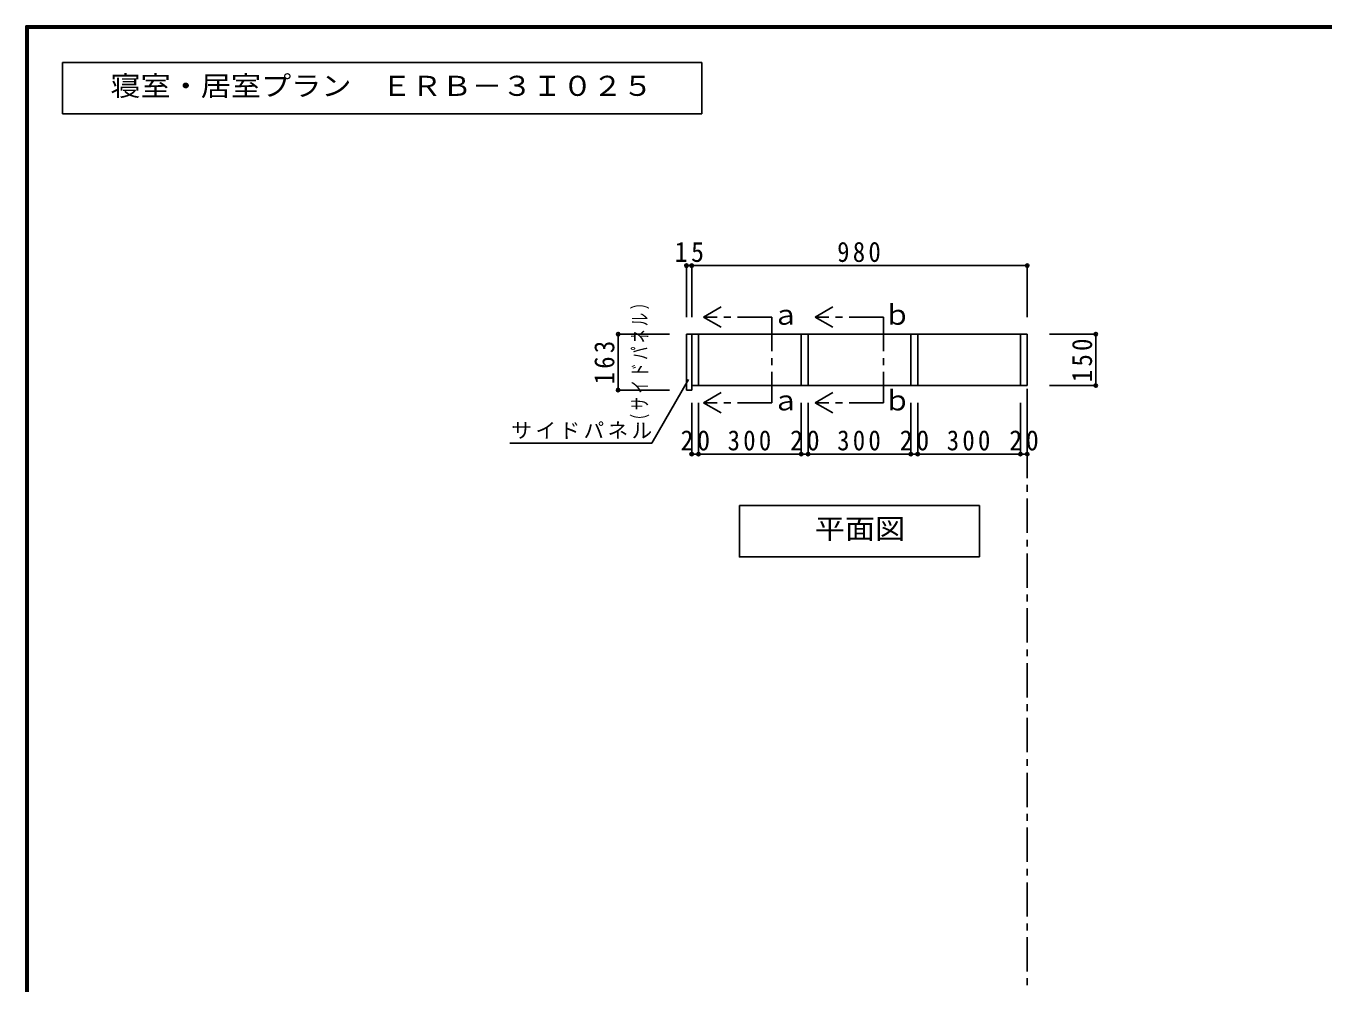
# Model space of a CAD drawing. Units: millimetres at full size, sheet at 1:20. Extents: x -3922 to 3878, y -2932 to 2722.
# Drawn here: x -3922 to -134, y -71 to 2722 of the extents above; entities that cross this region are included whole.
import ezdxf
from ezdxf.enums import TextEntityAlignment as Align

# ---------------------------------------------------------------- set-up
doc = ezdxf.new("R2010")
doc.units = ezdxf.units.MM
doc.header["$LTSCALE"] = 20
doc.header["$PDMODE"] = 32
doc.header["$PDSIZE"] = 10
doc.linetypes.add('CHAIN1', pattern=[8, 5, -1, 1, -1])
for name, color, linetype in [('0-2_本体', 2, 'Continuous'), ('0-3_固定棚', 3, 'Continuous'), ('0-4_可動棚', 3, 'Continuous'), ('0-5', 4, 'Continuous'), ('0-A_文字', 7, 'Continuous'), ('0-B_寸法', 7, 'Continuous'), ('F-1_枠', 6, 'Continuous')]:
    doc.layers.add(name, color=color, linetype=linetype)
doc.styles.add('ＭＳ ゴシック', font='')
doc.styles.get('ＭＳ ゴシック').set_extended_font_data('MS Gothic')

msp = doc.modelspace()

# ---------------------------------------------------------------- linework, layer by layer
at = {"layer": '0-2_本体'}
for p, q in [((-1992.87, 1822.73), (-1957.87, 1822.73)), ((-1992.87, 1659.73), (-1992.87, 1822.73)), ((-1957.87, 1672.73), (-1957.87, 1822.73)), ((-1657.87, 1822.73), (-1637.87, 1822.73)), ((-1657.87, 1672.73), (-1657.87, 1822.73)), ((-1637.87, 1672.73), (-1637.87, 1822.73)), ((-1337.87, 1822.73), (-1317.87, 1822.73)), ((-1337.87, 1672.73), (-1337.87, 1822.73)), ((-1317.87, 1672.73), (-1317.87, 1822.73)), ((-1017.87, 1822.73), (-997.87, 1822.73)), ((-1017.87, 1672.73), (-1017.87, 1822.73)), ((-997.87, 1672.73), (-997.87, 1822.73)), ((-1977.87, 1672.73), (-1957.87, 1672.73)), ((-1657.87, 1672.73), (-1637.87, 1672.73)), ((-1337.87, 1672.73), (-1317.87, 1672.73)), ((-1017.87, 1672.73), (-997.87, 1672.73))]:
    msp.add_line(p, q, dxfattribs=at)
at = {"layer": '0-2_本体', "color": 3}
msp.add_line((-1977.87, 1672.73), (-997.87, 1672.73), dxfattribs=at)
at = {"layer": '0-2_本体'}
msp.add_lwpolyline([(-1992.87, 1659.73), (-1977.87, 1659.73), (-1977.87, 1822.73)], dxfattribs=at)
at = {"layer": '0-3_固定棚'}
for p, q in [((-1957.87, 1822.73), (-1657.87, 1822.73)), ((-997.87, 1822.73), (-1017.87, 1822.73))]:
    msp.add_line(p, q, dxfattribs=at)
at = {"layer": '0-4_可動棚'}
msp.add_line((-1637.87, 1822.73), (-1017.87, 1822.73), dxfattribs=at)
at = {"layer": '0-5'}
for p, q in [((-1637.87, 1472.73), (-1637.87, 1622.73)), ((-1337.87, 1472.73), (-1337.87, 1622.73)), ((-1317.87, 1472.73), (-1317.87, 1622.73)), ((-1017.87, 1472.73), (-1017.87, 1622.73)), ((-1637.87, 1472.73), (-1337.87, 1472.73)), ((-1337.87, 1472.73), (-1317.87, 1472.73)), ((-1317.87, 1472.73), (-1017.87, 1472.73))]:
    msp.add_line(p, q, dxfattribs=at)
at = {"layer": '0-5', "color": 7}
for p in [(-1637.87, 1472.73), (-1337.87, 1472.73), (-1317.87, 1472.73), (-1017.87, 1472.73)]:
    msp.add_point(p, dxfattribs=at)
at = {"layer": '0-A_文字'}
for p, q in [((-3815.36, 2615.63), (-3815.36, 2465.63)), ((-1948.01, 2615.63), (-3815.36, 2615.63)), ((-1948.01, 2465.63), (-1948.01, 2615.63)), ((-3815.36, 2465.63), (-1948.01, 2465.63)), ((-1943.65, 1872.73), (-1891.69, 1902.73)), ((-1617.5, 1872.73), (-1565.54, 1902.73)), ((-1943.65, 1872.73), (-1891.69, 1842.73)), ((-1617.5, 1872.73), (-1565.54, 1842.73)), ((-1943.65, 1622.73), (-1891.69, 1652.73)), ((-1617.5, 1622.73), (-1565.54, 1652.73)), ((-1943.65, 1622.73), (-1891.69, 1592.73)), ((-1617.5, 1622.73), (-1565.54, 1592.73)), ((-1137.27, 1322.73), (-1838.27, 1322.73)), ((-1137.27, 1322.73), (-1137.27, 1172.73))]:
    msp.add_line(p, q, dxfattribs=at)
at = {"layer": '0-A_文字', "linetype": 'CHAIN1'}
for p, q in [((-1743.65, 1872.73), (-1943.65, 1872.73)), ((-1417.5, 1872.73), (-1617.5, 1872.73)), ((-997.87, 1822.73), (-997.87, -1661.27))]:
    msp.add_line(p, q, dxfattribs=at)
for points in [[(-1743.65, 1872.73), (-1743.65, 1622.73), (-1943.65, 1622.73)], [(-1417.5, 1872.73), (-1417.5, 1622.73), (-1617.5, 1622.73)]]:
    msp.add_lwpolyline(points, dxfattribs=at)
at = {"layer": '0-A_文字'}
for points in [[(-1987.18, 1690.57), (-2094.26, 1505.1), (-2509.39, 1505.1)], [(-1838.27, 1322.73), (-1838.27, 1172.73), (-1137.27, 1172.73)]]:
    msp.add_lwpolyline(points, dxfattribs=at)
at = {"layer": '0-B_寸法', "color": 4}
for p, q in [((-1977.87, 2022.73), (-1992.87, 2022.73)), ((-1992.87, 2022.73), (-1992.87, 1872.73)), ((-1977.87, 2022.73), (-997.87, 2022.73)), ((-1977.87, 2022.73), (-1977.87, 1872.73)), ((-1977.87, 2022.73), (-1977.87, 1872.73)), ((-997.87, 2022.73), (-997.87, 1872.73)), ((-2192.87, 1822.73), (-2042.87, 1822.73)), ((-2192.87, 1659.73), (-2192.87, 1822.73)), ((-797.87, 1822.73), (-932.87, 1822.73)), ((-797.87, 1822.73), (-797.87, 1672.73)), ((-797.87, 1672.73), (-932.87, 1672.73)), ((-2192.87, 1659.73), (-2042.87, 1659.73)), ((-1977.87, 1472.73), (-1977.87, 1622.73)), ((-1957.87, 1472.73), (-1957.87, 1622.73)), ((-1657.87, 1472.73), (-1657.87, 1622.73)), ((-997.87, 1472.73), (-997.87, 1622.73)), ((-1977.87, 1472.73), (-1957.87, 1472.73)), ((-1957.87, 1472.73), (-1657.87, 1472.73)), ((-1657.87, 1472.73), (-1637.87, 1472.73)), ((-1017.87, 1472.73), (-997.87, 1472.73))]:
    msp.add_line(p, q, dxfattribs=at)
at = {"layer": '0-B_寸法'}
for p in [(-1992.87, 2022.73), (-1977.87, 2022.73), (-997.87, 2022.73), (-2192.87, 1822.73), (-797.87, 1822.73), (-797.87, 1672.73), (-2192.87, 1659.73), (-1977.87, 1472.73), (-1957.87, 1472.73), (-1657.87, 1472.73), (-997.87, 1472.73)]:
    msp.add_point(p, dxfattribs=at)
at = {"layer": 'F-1_枠'}
for p, q in [((-3922.03, 2722.29), (-3922.03, -2864.37)), ((-3922.03, 2722.29), (3877.97, 2722.29)), ((-3922.03, 2718.96), (3877.97, 2718.96)), ((-3922.03, 2715.63), (3877.97, 2715.63)), ((-3918.7, 2722.29), (-3918.7, -2864.37)), ((-3915.36, 2722.29), (-3915.36, -2864.37))]:
    msp.add_line(p, q, dxfattribs=at)

# ---------------------------------------------------------------- texts
at = {"layer": '0-5', "color": 7, "char_height": 58.65, "attachment_point": 7, "style": 'ＭＳ ゴシック'}
for s, insert in [('\\T1.27;\\W0.9;300', (-1552.87, 1482.73)), ('\\T1.27;\\W0.95;20', (-1370.37, 1482.73)), ('\\T1.27;\\W0.9;300', (-1232.87, 1482.73))]:
    msp.add_mtext(s, dxfattribs=dict(at, insert=insert))
at = {"layer": '0-A_文字', "style": 'ＭＳ ゴシック', "width": 1.1}
for s, p in [('寝室・居室プラン\u3000ＥＲＢ－３Ｉ０２５', (-3675.36, 2500.63)), ('平面図', (-1618.27, 1207.73))]:
    msp.add_text(s, height=58.65, dxfattribs=at).set_placement(p, align=Align.BOTTOM_LEFT)
at = {"layer": '0-A_文字', "style": 'ＭＳ ゴシック'}
for s, p in [('ａ', (-1743.65, 1832.73)), ('ｂ', (-1417.5, 1832.73)), ('ａ', (-1743.65, 1582.73)), ('ｂ', (-1417.5, 1582.73))]:
    msp.add_text(s, height=58.65, dxfattribs=at).set_placement(p, align=Align.BOTTOM_LEFT)
at = {"layer": '0-A_文字', "insert": (-2101.63, 1551.23), "char_height": 43.99, "attachment_point": 7, "rotation": 90, "style": 'ＭＳ ゴシック'}
msp.add_mtext('\\T1.26;\\W0.65;（サイドパネル）', dxfattribs=at)
at = {"layer": '0-A_文字', "insert": (-2504.26, 1517.05), "char_height": 43.99, "attachment_point": 7, "style": 'ＭＳ ゴシック'}
msp.add_mtext('\\T1.17;サイドパネル', dxfattribs=at)
at = {"layer": '0-B_寸法', "char_height": 58.65, "attachment_point": 7, "style": 'ＭＳ ゴシック'}
for s, insert in [('\\T1.27;\\W0.95;15', (-2027.87, 2032.73)), ('\\T1.27;\\W0.9;980', (-1552.87, 2032.73)), ('\\T1.27;\\W0.95;20', (-2010.37, 1482.73)), ('\\T1.27;\\W0.9;300', (-1872.87, 1482.73)), ('\\T1.27;\\W0.95;20', (-1690.37, 1482.73)), ('\\T1.27;\\W0.95;20', (-1050.37, 1482.73))]:
    msp.add_mtext(s, dxfattribs=dict(at, insert=insert))
at = {"layer": '0-B_寸法', "char_height": 58.65, "attachment_point": 7, "rotation": 90, "style": 'ＭＳ ゴシック'}
for s, insert in [('\\T1.27;\\W0.9;163', (-2202.87, 1676.23)), ('\\T1.27;\\W0.9;150', (-807.87, 1682.73))]:
    msp.add_mtext(s, dxfattribs=dict(at, insert=insert))

doc.saveas('drawing.dxf')
